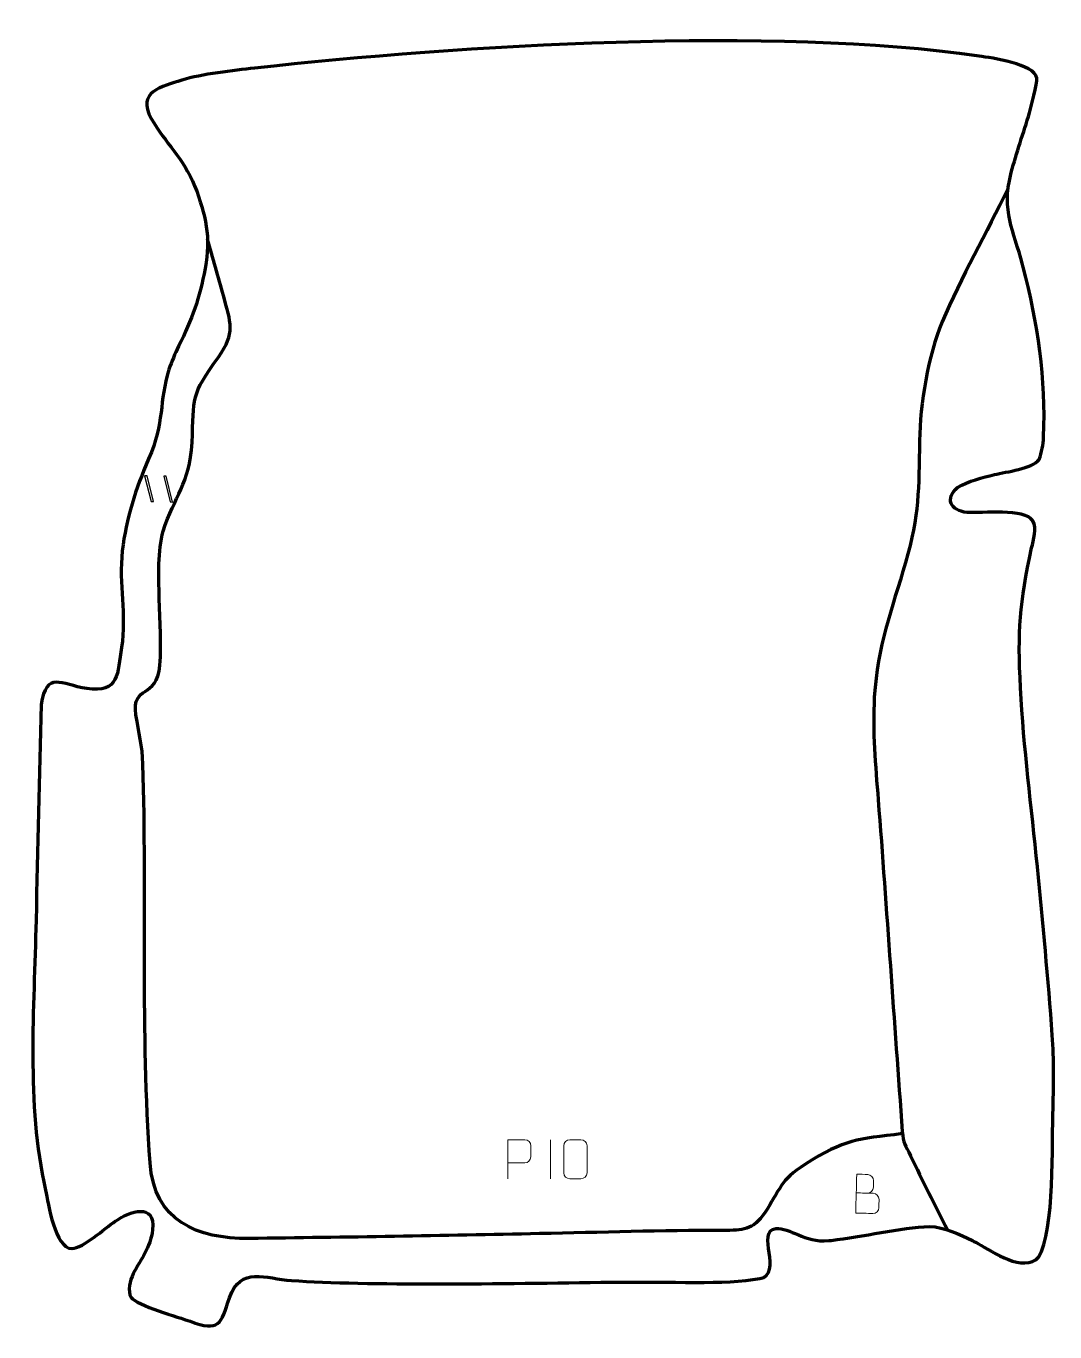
# Model space of a CAD drawing. Header units: millimetres. Extents: x 948 to 1608, y -6 to 832.
import ezdxf

# ---------------------------------------------------------------- set-up
doc = ezdxf.new("R2010")
doc.units = ezdxf.units.MM
doc.header["$MEASUREMENT"] = 0
doc.layers.add('layer 2', color=7, linetype='Continuous')
doc.layers.add('layer 3', color=7, linetype='Continuous')

msp = doc.modelspace()

# ---------------------------------------------------------------- linework, layer by layer
at = {"layer": 'layer 2', "color": 142, "lineweight": 158}
for points, knots in [([(1578.4465, 727.0918), (1564.5894, 699.3081), (1548.2029, 670.0424), (1536.1684, 641.6924), (1536.1684, 641.6924), (1527.1149, 620.365), (1521.9081, 588.7206), (1521.5974, 565.5136), (1521.5974, 565.5136), (1521.1793, 534.2667), (1521.4153, 518.1781), (1512.6357, 487.3551), (1512.6357, 487.3551), (1503.8434, 456.8776), (1494.639, 433.8403), (1492.597, 400.9644), (1492.597, 400.9644), (1491.3723, 378.2838), (1493.3099, 357.4252), (1495.0949, 335.0347), (1495.0949, 335.0347), (1500.5133, 264.1019), (1505.3063, 193.0817), (1510.5629, 122.1264), (1510.5629, 122.1264), (1511.1133, 114.6997), (1512.5516, 113.3526), (1515.8525, 106.5316), (1515.8525, 106.5316), (1523.5613, 90.6016), (1531.5843, 74.8266), (1539.5382, 59.0184)], [0, 0, 0, 0, 0.11111111, 0.11111111, 0.11111111, 0.11111111, 0.22222222, 0.22222222, 0.22222222, 0.22222222, 0.33333333, 0.33333333, 0.33333333, 0.33333333, 0.44444444, 0.44444444, 0.44444444, 0.44444444, 0.55555556, 0.55555556, 0.55555556, 0.55555556, 0.66666667, 0.66666667, 0.66666667, 0.66666667, 0.77777778, 0.77777778, 0.77777778, 0.77777778, 1, 1, 1, 1]), ([(1510.7214, 120.8348), (1480.8645, 117.0148), (1474.5922, 117.7476), (1447.9195, 100.9719), (1447.9195, 100.9719), (1432.3238, 91.163), (1431.8263, 84.5297), (1422.2798, 70.0374), (1422.2798, 70.0374), (1414.6996, 58.7152), (1407.994, 58.7177), (1395.4738, 58.7148), (1395.4738, 58.7148), (1356.2659, 58.7065), (1316.9538, 57.4835), (1277.7499, 56.6414), (1277.7499, 56.6414), (1215.6163, 55.305), (1153.4475, 54.2708), (1091.3036, 53.5669), (1091.3036, 53.5669), (1057.5332, 53.1883), (1030.4569, 64.8883), (1027.7345, 102.1313), (1027.7345, 102.1313), (1021.649, 185.382), (1025.7972, 273.6706), (1023.1843, 357.8539), (1023.1843, 357.8539), (1022.8038, 369.9834), (1020.3886, 378.009), (1018.6964, 389.5746), (1018.6964, 389.5746), (1015.9075, 409.7344), (1032.1835, 398.9741), (1034.0704, 421.4549), (1034.0704, 421.4549), (1035.2287, 435.2568), (1033.864, 451.2581), (1033.5761, 465.2833), (1033.5761, 465.2833), (1033.4192, 478.0996), (1032.5563, 495.1726), (1036.1369, 507.3654), (1036.1369, 507.3654), (1043.4155, 530.2402), (1053.0028, 537.2697), (1054.663, 564.232), (1054.663, 564.232), (1056.0361, 593.5829), (1053.6324, 594.2035), (1071.6259, 619.189), (1071.6259, 619.189), (1082.8364, 634.7558), (1079.5253, 641.1752), (1074.7795, 658.6351), (1074.7795, 658.6351), (1071.4949, 670.7194), (1067.9184, 682.7817), (1064.5822, 694.8727)], [0, 0, 0, 0, 0.0625, 0.0625, 0.0625, 0.0625, 0.125, 0.125, 0.125, 0.125, 0.1875, 0.1875, 0.1875, 0.1875, 0.25, 0.25, 0.25, 0.25, 0.3125, 0.3125, 0.3125, 0.3125, 0.375, 0.375, 0.375, 0.375, 0.4375, 0.4375, 0.4375, 0.4375, 0.5, 0.5, 0.5, 0.5, 0.5625, 0.5625, 0.5625, 0.5625, 0.625, 0.625, 0.625, 0.625, 0.6875, 0.6875, 0.6875, 0.6875, 0.75, 0.75, 0.75, 0.75, 0.8125, 0.8125, 0.8125, 0.8125, 0.875, 0.875, 0.875, 0.875, 1, 1, 1, 1])]:
    msp.add_open_spline(points, degree=3, knots=knots, dxfattribs=at)
at = {"layer": 'layer 2', "color": 142}
for points in [[(1028.3672, 526.524), (1028.3672, 526.524), (1024.2533, 543.0382), (1024.2533, 543.0382), (1024.2533, 543.0382), (1024.2533, 543.0382), (1025.8104, 542.9936), (1025.8104, 542.9936), (1025.8104, 542.9936), (1025.8104, 542.9936), (1029.9243, 526.4795), (1029.9243, 526.4795), (1029.9243, 526.4795), (1029.9243, 526.4795), (1028.3672, 526.524), (1028.3672, 526.524)], [(1040.6691, 526.1719), (1040.6691, 526.1719), (1036.5553, 542.6861), (1036.5553, 542.6861), (1036.5553, 542.6861), (1036.5553, 542.6861), (1038.1124, 542.6415), (1038.1124, 542.6415), (1038.1124, 542.6415), (1038.1124, 542.6415), (1042.2263, 526.1274), (1042.2263, 526.1274), (1042.2263, 526.1274), (1042.2263, 526.1274), (1040.6691, 526.1719), (1040.6691, 526.1719)]]:
    msp.add_open_spline(points, degree=3, knots=[0, 0, 0, 0, 0.2, 0.2, 0.2, 0.2, 0.4, 0.4, 0.4, 0.4, 0.6, 0.6, 0.6, 0.6, 1, 1, 1, 1], dxfattribs=at)
at = {"layer": 'layer 2', "color": 250, "lineweight": 9}
for points, knots in [([(1257.4359, 91.9135), (1257.4359, 91.9135), (1257.4359, 116.8671), (1257.4359, 116.8671), (1257.4359, 116.8671), (1261.0309, 116.8671), (1264.6262, 116.8671), (1268.2216, 116.8671), (1268.2216, 116.8671), (1270.5468, 116.8292), (1272.1042, 115.3391), (1272.1, 112.973), (1272.1, 112.973), (1272.0996, 110.9373), (1272.0996, 107.878), (1272.1, 105.842), (1272.1, 105.842), (1272.0935, 103.9666), (1270.2813, 102.0247), (1268.2717, 102.0056), (1268.2717, 102.0056), (1268.2717, 102.0056), (1257.4359, 102.0056), (1257.4359, 102.0056)], [0, 0, 0, 0, 0.14285714, 0.14285714, 0.14285714, 0.14285714, 0.28571429, 0.28571429, 0.28571429, 0.28571429, 0.42857143, 0.42857143, 0.42857143, 0.42857143, 0.57142857, 0.57142857, 0.57142857, 0.57142857, 0.71428571, 0.71428571, 0.71428571, 0.71428571, 1, 1, 1, 1]), ([(1297.1873, 116.8896), (1299.5534, 116.8896), (1301.9199, 116.8896), (1304.2864, 116.8896), (1304.2864, 116.8896), (1306.2669, 116.9252), (1308.2929, 115.4309), (1308.32, 112.9888), (1308.32, 112.9888), (1308.3196, 107.2314), (1308.3196, 101.4736), (1308.32, 95.7154), (1308.32, 95.7154), (1308.1779, 93.3878), (1306.4715, 91.9055), (1304.2864, 91.8947), (1304.2864, 91.8947), (1301.914, 91.8951), (1299.5416, 91.8951), (1297.1696, 91.8947), (1297.1696, 91.8947), (1295.2111, 91.7891), (1293.2047, 93.677), (1293.2161, 95.698), (1293.2161, 95.698), (1293.2165, 101.4786), (1293.2165, 107.2589), (1293.2161, 113.0387), (1293.2161, 113.0387), (1293.2204, 115.1807), (1294.9975, 116.9032), (1297.1873, 116.8896)], [0, 0, 0, 0, 0.11111111, 0.11111111, 0.11111111, 0.11111111, 0.22222222, 0.22222222, 0.22222222, 0.22222222, 0.33333333, 0.33333333, 0.33333333, 0.33333333, 0.44444444, 0.44444444, 0.44444444, 0.44444444, 0.55555556, 0.55555556, 0.55555556, 0.55555556, 0.66666667, 0.66666667, 0.66666667, 0.66666667, 0.77777778, 0.77777778, 0.77777778, 0.77777778, 1, 1, 1, 1]), ([(1480.9999, 82.8485), (1484.6371, 82.7448), (1488.2227, 82.6422), (1491.8606, 82.5377), (1491.8606, 82.5377), (1493.8347, 82.4639), (1495.7078, 80.6734), (1495.6492, 78.6246), (1495.6492, 78.6246), (1495.6165, 77.4966), (1495.5293, 74.4484), (1495.4974, 73.3199), (1495.4974, 73.3199), (1495.4619, 71.4623), (1493.8627, 69.4933), (1491.5426, 69.5767), (1491.5426, 69.5767), (1487.9044, 69.6812), (1484.2665, 69.7853), (1480.629, 69.889), (1480.629, 69.889), (1480.867, 78.2039), (1481.105, 86.5183), (1481.3429, 94.8324), (1481.3429, 94.8324), (1483.7157, 94.7645), (1486.0889, 94.6965), (1488.462, 94.6286), (1488.462, 94.6286), (1490.1427, 94.5982), (1492.184, 92.6284), (1492.1455, 90.6663), (1492.1455, 90.6663), (1492.086, 88.6011), (1492.0818, 88.4552), (1492.0231, 86.3895), (1492.0231, 86.3895), (1491.9812, 84.3237), (1490.0759, 82.5714), (1488.0672, 82.6462)], [0, 0, 0, 0, 0.09090909, 0.09090909, 0.09090909, 0.09090909, 0.18181818, 0.18181818, 0.18181818, 0.18181818, 0.27272727, 0.27272727, 0.27272727, 0.27272727, 0.36363636, 0.36363636, 0.36363636, 0.36363636, 0.45454545, 0.45454545, 0.45454545, 0.45454545, 0.54545455, 0.54545455, 0.54545455, 0.54545455, 0.63636364, 0.63636364, 0.63636364, 0.63636364, 0.72727273, 0.72727273, 0.72727273, 0.72727273, 0.81818182, 0.81818182, 0.81818182, 0.81818182, 1, 1, 1, 1])]:
    msp.add_open_spline(points, degree=3, knots=knots, dxfattribs=at)
msp.add_open_spline([(1284.768, 116.8774), (1284.768, 116.8774), (1284.768, 91.9033), (1284.768, 91.9033)], degree=3, dxfattribs=at)
at = {"layer": 'layer 3', "color": 242, "lineweight": 158}
msp.add_open_spline([(1039.8574, 611.0759), (1041.5106, 616.2902), (1043.7302, 621.1329), (1046.0532, 626.069), (1046.0532, 626.069), (1054.6646, 643.5069), (1059.4802, 656.9081), (1063.1131, 676.0385), (1063.1131, 676.0385), (1066.7377, 696.0708), (1063.6654, 710.2336), (1056.3253, 728.9913), (1056.3253, 728.9913), (1049.0639, 746.9373), (1037.7338, 756.1045), (1028.5068, 772.264), (1028.5068, 772.264), (1018.9275, 789.4284), (1035.0659, 792.7022), (1048.1195, 796.861), (1048.1195, 796.861), (1060.6208, 800.786), (1081.6022, 803.0365), (1094.7522, 804.5041), (1094.7522, 804.5041), (1225.8827, 819.1387), (1427.8699, 831.5223), (1559.8627, 812.2475), (1559.8627, 812.2475), (1567.8001, 811.0921), (1595.3685, 807.3408), (1596.895, 798.093), (1596.895, 798.093), (1597.3268, 795.4766), (1593.0881, 778.7737), (1592.1998, 775.8554), (1592.1998, 775.8554), (1588.3439, 763.1885), (1583.933, 750.1739), (1580.4829, 737.4837), (1580.4829, 737.4837), (1580.4829, 737.4837), (1580.2309, 736.5569), (1580.2309, 736.5569), (1580.2309, 736.5569), (1574.199, 712.8461), (1581.8889, 700.7105), (1587.7404, 678.6038), (1587.7404, 678.6038), (1587.7404, 678.6038), (1588.2011, 676.8632), (1588.2011, 676.8632), (1588.2011, 676.8632), (1597.5417, 640.8391), (1602.8932, 605.2526), (1601.2418, 567.9508), (1601.2418, 567.9508), (1600.88, 562.9875), (1600.2753, 557.9329), (1598.3225, 553.3162), (1598.3225, 553.3162), (1593.9308, 547.4556), (1577.2714, 545.5504), (1569.8212, 543.7653), (1569.8212, 543.7653), (1561.8508, 541.8555), (1553.1117, 539.6343), (1546.013, 535.4602), (1546.013, 535.4602), (1537.8712, 528.3416), (1541.2189, 520.6747), (1552.1594, 519.4081), (1552.1594, 519.4081), (1561.7703, 518.721), (1589.2156, 522.3021), (1594.3432, 513.9942), (1594.3432, 513.9942), (1597.181, 509.3963), (1594.7561, 501.5998), (1593.5735, 496.7058), (1593.5735, 496.7058), (1585.8734, 460.8065), (1584.5018, 443.7899), (1586.4318, 406.9043), (1586.4318, 406.9043), (1588.4413, 368.4977), (1593.4848, 330.2624), (1597.2422, 291.9981), (1597.2422, 291.9981), (1600.7295, 256.0969), (1604.2418, 220.0563), (1606.8082, 184.0792), (1606.8082, 184.0792), (1607.9907, 167.2504), (1607.8533, 154.1298), (1607.2879, 137.3527), (1607.2879, 137.3527), (1606.5584, 115.7033), (1608.4972, 58.1827), (1598.083, 41.6249), (1598.083, 41.6249), (1588.5107, 31.2351), (1568.6901, 44.8283), (1559.4472, 50.1503), (1559.4472, 50.1503), (1558.1483, 50.8375), (1556.8564, 51.4938), (1555.5435, 52.1527), (1555.5435, 52.1527), (1547.5309, 56.1065), (1537.2927, 60.9028), (1528.2839, 61.2794), (1528.2839, 61.2794), (1509.2098, 60.5392), (1485.0652, 54.5217), (1464.8436, 52.3489), (1464.8436, 52.3489), (1464.8436, 52.3489), (1463.3619, 52.1897), (1463.3619, 52.1897), (1463.3619, 52.1897), (1447.4067, 50.5815), (1438.5703, 60.9182), (1429.3445, 59.8615), (1429.3445, 59.8615), (1416.3067, 58.3681), (1434.5604, 30.5563), (1419.0864, 27.8138), (1419.0864, 27.8138), (1396.3514, 23.7845), (1362.6182, 26.0842), (1323.6573, 25.5128), (1323.6573, 25.5128), (1252.7576, 24.4728), (1167.2437, 23.2246), (1118.5342, 26.597), (1118.5342, 26.597), (1102.1901, 27.7285), (1085.4959, 35.9679), (1078.7691, 15.5547), (1078.7691, 15.5547), (1073.0801, -1.7091), (1072.3341, -6.3861), (1053.424, 0.4078), (1053.424, 0.4078), (1046.4096, 2.8771), (1018.9655, 10.7538), (1015.657, 15.7642), (1015.657, 15.7642), (1012.9623, 19.845), (1014.8861, 26.759), (1016.9146, 30.775), (1016.9146, 30.775), (1021.7543, 40.357), (1027.919, 47.4652), (1029.3427, 59.1578), (1029.3427, 59.1578), (1031.5244, 77.076), (1014.4204, 70.8223), (1005.4302, 64.6774), (1005.4302, 64.6774), (998.1282, 59.6863), (985.1065, 47.4998), (977.5363, 47.0591), (977.5363, 47.0591), (966.5606, 47.1595), (962.5769, 75.8529), (960.5605, 84.5611), (960.5605, 84.5611), (948.1724, 140.3596), (953.3907, 200.838), (954.5546, 257.7622), (954.5546, 257.7622), (955.5273, 303.8472), (956.6593, 350.0648), (957.8798, 396.1449), (957.8798, 396.1449), (961.2714, 418.0999), (970.3169, 408.9446), (987.1984, 406.4323), (987.1984, 406.4323), (1008.0595, 403.3277), (1006.8141, 416.2284), (1009.4066, 432.7885), (1009.4066, 432.7885), (1012.7492, 454.1383), (1007.5089, 473.2602), (1009.8844, 494.7248), (1009.8844, 494.7248), (1012.4107, 515.6134), (1018.4064, 534.6445), (1026.8341, 553.8061), (1026.8341, 553.8061), (1037.1397, 577.2378), (1033.3434, 590.5311), (1039.8574, 611.0759)], degree=3, knots=[0, 0, 0, 0, 0.02, 0.02, 0.02, 0.02, 0.04, 0.04, 0.04, 0.04, 0.06, 0.06, 0.06, 0.06, 0.08, 0.08, 0.08, 0.08, 0.1, 0.1, 0.1, 0.1, 0.12, 0.12, 0.12, 0.12, 0.14, 0.14, 0.14, 0.14, 0.16, 0.16, 0.16, 0.16, 0.18, 0.18, 0.18, 0.18, 0.2, 0.2, 0.2, 0.2, 0.22, 0.22, 0.22, 0.22, 0.24, 0.24, 0.24, 0.24, 0.26, 0.26, 0.26, 0.26, 0.28, 0.28, 0.28, 0.28, 0.3, 0.3, 0.3, 0.3, 0.32, 0.32, 0.32, 0.32, 0.34, 0.34, 0.34, 0.34, 0.36, 0.36, 0.36, 0.36, 0.38, 0.38, 0.38, 0.38, 0.4, 0.4, 0.4, 0.4, 0.42, 0.42, 0.42, 0.42, 0.44, 0.44, 0.44, 0.44, 0.46, 0.46, 0.46, 0.46, 0.48, 0.48, 0.48, 0.48, 0.5, 0.5, 0.5, 0.5, 0.52, 0.52, 0.52, 0.52, 0.54, 0.54, 0.54, 0.54, 0.56, 0.56, 0.56, 0.56, 0.58, 0.58, 0.58, 0.58, 0.6, 0.6, 0.6, 0.6, 0.62, 0.62, 0.62, 0.62, 0.64, 0.64, 0.64, 0.64, 0.66, 0.66, 0.66, 0.66, 0.68, 0.68, 0.68, 0.68, 0.7, 0.7, 0.7, 0.7, 0.72, 0.72, 0.72, 0.72, 0.74, 0.74, 0.74, 0.74, 0.76, 0.76, 0.76, 0.76, 0.78, 0.78, 0.78, 0.78, 0.8, 0.8, 0.8, 0.8, 0.82, 0.82, 0.82, 0.82, 0.84, 0.84, 0.84, 0.84, 0.86, 0.86, 0.86, 0.86, 0.88, 0.88, 0.88, 0.88, 0.9, 0.9, 0.9, 0.9, 0.92, 0.92, 0.92, 0.92, 0.94, 0.94, 0.94, 0.94, 0.96, 0.96, 0.96, 0.96, 1, 1, 1, 1], dxfattribs=at)

doc.saveas('drawing.dxf')
